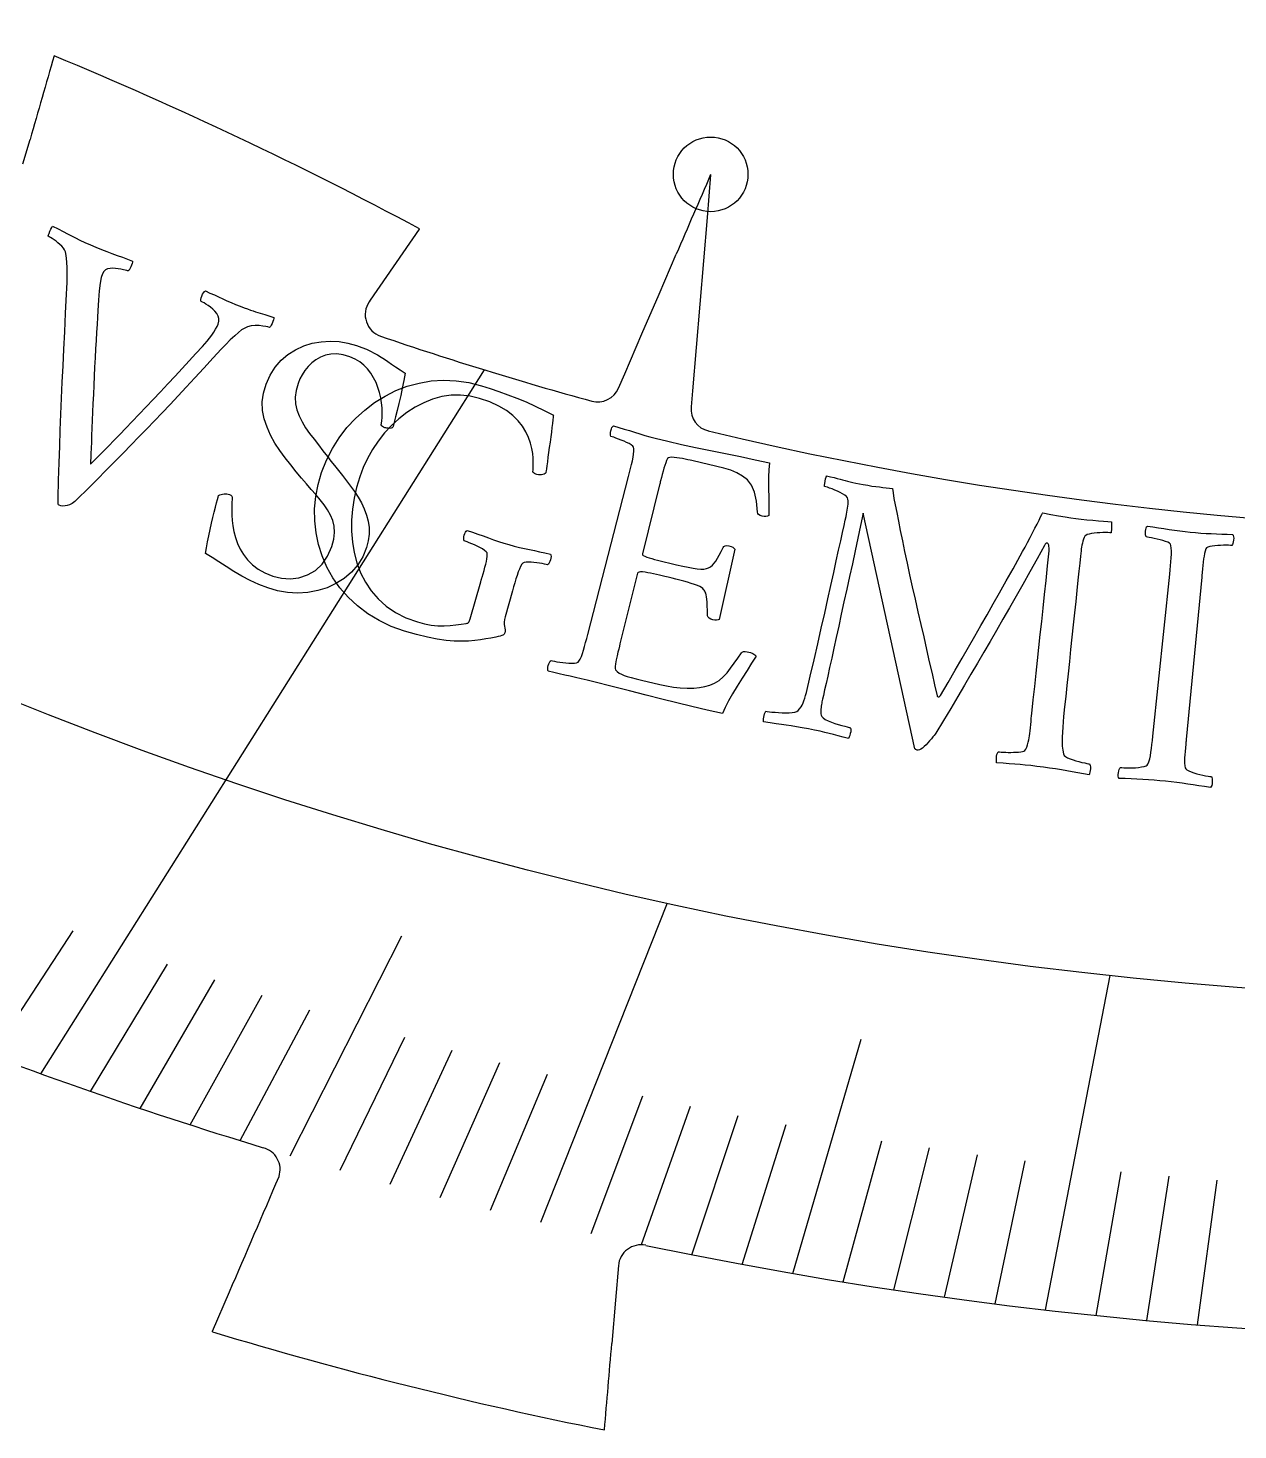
# Model space of a CAD drawing. Header units: millimetres. Extents: x -49 to 68, y -60 to 68.
# Drawn here: x -16.77 to -3.46, y -30.31 to -14.89 of the extents above; entities that cross this region are included whole.
import ezdxf

# ---------------------------------------------------------------- set-up
doc = ezdxf.new("R2010")
doc.units = ezdxf.units.MM
for name, color, linetype in [('CUT_INNER', 6, 'Continuous'), ('CUT_OUTER', 1, 'Continuous'), ('ENGRAVE', 7, 'Continuous'), ('ENGRAVE_FINE', 8, 'Continuous'), ('TEXT', 5, 'Continuous')]:
    doc.layers.add(name, color=color, linetype=linetype)

msp = doc.modelspace()

# ---------------------------------------------------------------- linework, layer by layer
at = {"layer": 'CUT_INNER'}
for points in [[(-16.8234, -16.3827), (-16.7461, -16.1148)], [(-9.2614, -16.5011), (-9.2616, -16.5058), (-9.3013, -16.976), (-9.3416, -17.4522), (-9.3818, -17.9284), (-9.4221, -18.4046), (-9.4623, -18.8808), (-9.4773, -19.0582)], [(-12.4626, -17.0974), (-12.4656, -17.1023), (-13.0042, -17.8847), (-13.016, -17.9018)], [(-10.2733, -18.8511), (-10.2059, -18.6946), (-10.0169, -18.2556), (-9.828, -17.8167), (-9.639, -17.3777)]]:
    msp.add_lwpolyline(points, dxfattribs=at)
for centre, radius, start, end in [((0.0003, 19.5449), 39.9614, 256.56159, 324.67547), ((783.2737, -246.5171), 832.5365, 163.868073, 163.9338314), ((-34.1852, -57.8273), 46.1605, 61.92758, 67.44742), ((908.3664, -412.3285), 999.3598, 156.6665942, 156.7213137), ((-12.81, -18.0435), 0.25, 145.45761, 251.19141), ((-0.1142, 19.1734), 39.5728, 251.16408, 254.68125), ((-10.503, -18.7523), 0.25, 254.70703, 336.70761), ((-9.2282, -19.0793), 0.25, 175.16739, 256.46484)]:
    msp.add_arc(centre, radius, start, end, dxfattribs=at)
at = {"layer": 'CUT_OUTER'}
for points in [[(-10.2758, -28.5026), (-10.3078, -28.8813), (-10.3481, -29.3575)], [(-14.741, -29.2295), (-14.739, -29.2241), (-14.5524, -28.7907)]]:
    msp.add_lwpolyline(points, dxfattribs=at)
for centre, radius, start, end in [((0.0004, 19.5452), 48.8536, 258.21708, 332.21374), ((-0.0266, 19.4645), 48.7688, 248.11153, 253.12805), ((-14.2461, -27.4466), 0.2502, 342.40503, 74.89029), ((-480.3202, 171.9874), 507.1996, 336.68062, 336.836566), ((-10.0267, -28.5237), 0.25, 78.22439, 175.16739), ((-1.3819, 14.9556), 46.1605, 253.17758, 258.69742), ((-839.945, 40.5414), 832.5365, 355.118073, 355.1838314)]:
    msp.add_arc(centre, radius, start, end, dxfattribs=at)
at = {"layer": 'ENGRAVE'}
for points in [[(-16.6263, -26.3923), (-11.7491, -18.6504)], [(-11.1294, -28.024), (-9.7344, -24.5113)], [(-5.5774, -28.9891), (-4.8696, -25.3103)]]:
    msp.add_lwpolyline(points, dxfattribs=at)
for centre, radius in [((0, 19.5457), 45.1196), ((-9.261, -16.4998), 0.4104)]:
    msp.add_circle(centre, radius, dxfattribs=at)
at = {"layer": 'ENGRAVE_FINE'}
for points in [[(-17.1715, -26.1913), (-16.2713, -24.8182)], [(-13.8869, -27.2933), (-12.6556, -24.8732)], [(-16.0801, -26.5864), (-15.2328, -25.1854)], [(-15.533, -26.7734), (-14.7125, -25.3592)], [(-14.9851, -26.9536), (-14.1917, -25.5265)], [(-14.4364, -27.1268), (-13.6703, -25.6874)], [(-13.3367, -27.4529), (-12.626, -25.9899)], [(-8.3583, -28.5882), (-7.6047, -26.0106)], [(-12.7858, -27.6057), (-12.1031, -26.1317)], [(-12.2343, -27.7518), (-11.5798, -26.2672)], [(-11.6821, -27.8912), (-11.056, -26.3964)], [(-10.5762, -28.15), (-10.0074, -26.6361)], [(-10.0224, -28.2694), (-9.4825, -26.7468)], [(-9.4681, -28.3823), (-8.9574, -26.8512)], [(-8.9134, -28.4885), (-8.4319, -26.9496)], [(-7.8028, -28.6814), (-7.3802, -27.1281)], [(-7.2469, -28.768), (-6.854, -27.2083)], [(-6.6907, -28.8482), (-6.3275, -27.2824)], [(-6.1342, -28.9219), (-5.8009, -27.3506)], [(-5.0204, -29.0499), (-4.7471, -27.4689)], [(-4.4631, -29.1042), (-4.22, -27.5192)], [(-3.9056, -29.1522), (-3.6928, -27.5635)]]:
    msp.add_lwpolyline(points, dxfattribs=at)
at = {"layer": 'TEXT'}
for points in [[(-16.0808, -17.2747), (-16.021, -17.3004), (-15.9617, -17.3248), (-15.903, -17.3479), (-15.8449, -17.3698), (-15.7873, -17.3911), (-15.7304, -17.4124), (-15.6739, -17.4335), (-15.618, -17.4547), (-15.619, -17.4658), (-15.6227, -17.4802), (-15.6291, -17.4978), (-15.6383, -17.5185), (-15.6483, -17.5381), (-15.6574, -17.5519), (-15.6654, -17.5601), (-15.6725, -17.5625), (-15.6828, -17.5589), (-15.6986, -17.5544), (-15.7199, -17.549), (-15.7467, -17.5427), (-15.7763, -17.5372), (-15.8061, -17.5338), (-15.836, -17.5328), (-15.866, -17.534), (-15.8939, -17.5395), (-15.9171, -17.5513), (-15.9359, -17.5694), (-15.95, -17.5939), (-15.963, -17.6358), (-15.9745, -17.6981), (-15.9847, -17.781), (-15.9933, -17.8843), (-15.9968, -17.9385), (-16.0007, -18.001), (-16.005, -18.0719), (-16.0095, -18.151), (-16.0144, -18.2364), (-16.0195, -18.3261), (-16.0248, -18.4201), (-16.0303, -18.5183), (-16.0358, -18.6187), (-16.0408, -18.7192), (-16.0455, -18.8199), (-16.0497, -18.9207), (-16.0537, -19.0195), (-16.0576, -19.1143), (-16.0614, -19.205), (-16.0651, -19.2917), (-16.0685, -19.3725), (-16.0716, -19.4455), (-16.0743, -19.5108), (-16.0767, -19.5684), (-16.0786, -19.6161), (-16.0799, -19.6515), (-16.0805, -19.6746), (-16.0804, -19.6855), (-16.0686, -19.6745), (-16.0477, -19.6542), (-16.0177, -19.6245), (-15.9787, -19.5854), (-15.9324, -19.5385), (-15.8804, -19.4855), (-15.8229, -19.4263), (-15.7597, -19.3609), (-15.6922, -19.2906), (-15.6213, -19.2167), (-15.5472, -19.1391), (-15.4698, -19.0579), (-15.3906, -18.9745), (-15.311, -18.8903), (-15.2311, -18.8053), (-15.1509, -18.7195), (-15.0717, -18.6345), (-14.9952, -18.552), (-14.9212, -18.4718), (-14.8498, -18.3941), (-14.8232, -18.3647), (-14.7972, -18.3338), (-14.7718, -18.3016), (-14.747, -18.268), (-14.7243, -18.2347), (-14.7052, -18.2035), (-14.6897, -18.1743), (-14.6777, -18.1472), (-14.6693, -18.1159), (-14.6688, -18.086), (-14.6764, -18.0577), (-14.6921, -18.0308), (-14.7127, -18.0057), (-14.7352, -17.9827), (-14.7596, -17.9618), (-14.7859, -17.9431), (-14.8112, -17.927), (-14.8326, -17.9142), (-14.85, -17.9047), (-14.8634, -17.8985), (-14.8676, -17.8895), (-14.8679, -17.8765), (-14.8645, -17.8595), (-14.8572, -17.8385), (-14.8479, -17.8177), (-14.8381, -17.8015), (-14.828, -17.7898), (-14.8174, -17.7826), (-14.7675, -17.8048), (-14.719, -17.8266), (-14.6721, -17.8481), (-14.6267, -17.8692), (-14.5812, -17.89), (-14.5339, -17.9106), (-14.4848, -17.9309), (-14.434, -17.9509), (-14.3922, -17.9668), (-14.3548, -17.9807), (-14.3219, -17.9926), (-14.2934, -18.0024), (-14.2672, -18.0111), (-14.2412, -18.0194), (-14.2152, -18.0273), (-14.1895, -18.0349), (-14.1623, -18.0429), (-14.1323, -18.0519), (-14.0994, -18.0619), (-14.0636, -18.073), (-14.0643, -18.0843), (-14.0678, -18.099), (-14.0744, -18.1172), (-14.0839, -18.1389), (-14.0939, -18.1593), (-14.1022, -18.1734), (-14.1088, -18.1813), (-14.1135, -18.183), (-14.1293, -18.1785), (-14.1534, -18.1738), (-14.186, -18.1687), (-14.227, -18.1633), (-14.2711, -18.161), (-14.313, -18.1653), (-14.3528, -18.1761), (-14.3904, -18.1934), (-14.4187, -18.2115), (-14.4536, -18.2389), (-14.4951, -18.2755), (-14.5434, -18.3214), (-14.5939, -18.3716), (-14.6423, -18.4211), (-14.6886, -18.4699), (-14.7327, -18.5182), (-14.8352, -18.6298), (-14.9337, -18.7366), (-15.0281, -18.8386), (-15.1184, -18.9358), (-15.2062, -19.0296), (-15.2929, -19.1214), (-15.3785, -19.2113), (-15.463, -19.2992), (-15.5479, -19.387), (-15.6346, -19.4763), (-15.723, -19.5671), (-15.8132, -19.6595), (-15.9071, -19.755), (-16.0067, -19.855), (-16.1121, -19.9596), (-16.2233, -20.0687), (-16.2541, -20.0968), (-16.2833, -20.1185), (-16.3108, -20.134), (-16.3366, -20.1431), (-16.361, -20.1473), (-16.3842, -20.1479), (-16.4063, -20.1449), (-16.4271, -20.1383), (-16.4323, -20.1343), (-16.4356, -20.1273), (-16.4371, -20.1172), (-16.4367, -20.1041), (-16.4357, -20.0904), (-16.4355, -20.0784), (-16.436, -20.0681), (-16.4372, -20.0596), (-16.4319, -19.8625), (-16.4262, -19.6721), (-16.42, -19.4885), (-16.4135, -19.3116), (-16.4066, -19.1374), (-16.3992, -18.9619), (-16.3912, -18.785), (-16.3827, -18.6068), (-16.3739, -18.4233), (-16.3646, -18.2304), (-16.355, -18.0282), (-16.3448, -17.8167), (-16.3413, -17.7519), (-16.3387, -17.6902), (-16.3372, -17.6315), (-16.3367, -17.576), (-16.3376, -17.5227), (-16.3406, -17.4708), (-16.3455, -17.4204), (-16.3525, -17.3714), (-16.3571, -17.3514), (-16.3662, -17.3312), (-16.3797, -17.3108), (-16.3976, -17.2902), (-16.4178, -17.2703), (-16.4385, -17.2519), (-16.4596, -17.2352), (-16.4811, -17.2199), (-16.5015, -17.2067), (-16.5193, -17.1957), (-16.5344, -17.1871), (-16.547, -17.1809), (-16.5471, -17.1768), (-16.5438, -17.1664), (-16.5371, -17.1495), (-16.5269, -17.1262), (-16.5161, -17.1029), (-16.5076, -17.086), (-16.5014, -17.0753), (-16.4975, -17.071), (-16.4375, -17.1005), (-16.383, -17.1277), (-16.3339, -17.1527), (-16.2903, -17.1754), (-16.2466, -17.1979), (-16.1971, -17.2219), (-16.1418, -17.2476), (-16.0808, -17.2747)], [(-13.1553, -18.382), (-13.0981, -18.4028), (-13.0466, -18.4235), (-13.0007, -18.4442), (-12.9605, -18.4649), (-12.9231, -18.4863), (-12.8857, -18.5091), (-12.8481, -18.5333), (-12.8104, -18.5589), (-12.7703, -18.5865), (-12.7254, -18.6168), (-12.6756, -18.6498), (-12.621, -18.6855), (-12.6357, -18.7674), (-12.652, -18.8502), (-12.6699, -18.9339), (-12.6895, -19.0185), (-12.7087, -19.0981), (-12.7257, -19.1668), (-12.7404, -19.2247), (-12.753, -19.2717), (-12.7564, -19.2811), (-12.7638, -19.2879), (-12.7753, -19.2919), (-12.7908, -19.2932), (-12.8074, -19.2927), (-12.8221, -19.2914), (-12.8349, -19.2893), (-12.8457, -19.2864), (-12.8585, -19.281), (-12.8692, -19.2741), (-12.8776, -19.2656), (-12.8839, -19.2556), (-12.8771, -19.2153), (-12.8733, -19.1707), (-12.8724, -19.1217), (-12.8743, -19.0683), (-12.8797, -19.0127), (-12.889, -18.9568), (-12.9023, -18.9008), (-12.9195, -18.8445), (-12.9411, -18.7894), (-12.9672, -18.737), (-12.9979, -18.6872), (-13.0333, -18.6401), (-13.0738, -18.5974), (-13.1199, -18.5609), (-13.1716, -18.5307), (-13.229, -18.5067), (-13.3041, -18.4854), (-13.3739, -18.4754), (-13.4385, -18.4769), (-13.498, -18.4897), (-13.5524, -18.5115), (-13.6021, -18.5394), (-13.647, -18.5737), (-13.687, -18.6141), (-13.7222, -18.6584), (-13.7523, -18.7039), (-13.7774, -18.7506), (-13.7974, -18.7985), (-13.8196, -18.876), (-13.8293, -18.9505), (-13.8265, -19.0221), (-13.8112, -19.0907), (-13.7863, -19.1572), (-13.7547, -19.2227), (-13.7165, -19.287), (-13.6715, -19.3502), (-13.6231, -19.413), (-13.5745, -19.4764), (-13.5256, -19.5403), (-13.4765, -19.6048), (-13.438, -19.653), (-13.3974, -19.7035), (-13.3547, -19.7564), (-13.3099, -19.8116), (-13.2648, -19.8689), (-13.2213, -19.9277), (-13.1793, -19.9883), (-13.1389, -20.0504), (-13.1022, -20.1143), (-13.0716, -20.1797), (-13.0469, -20.2468), (-13.0284, -20.3156), (-13.0177, -20.3857), (-13.0169, -20.4568), (-13.026, -20.5289), (-13.0449, -20.6021), (-13.0867, -20.7049), (-13.1416, -20.7963), (-13.2098, -20.8763), (-13.2912, -20.9448), (-13.3824, -21.0015), (-13.4795, -21.0458), (-13.5826, -21.0778), (-13.6916, -21.0974), (-13.8031, -21.1044), (-13.9136, -21.0986), (-14.0231, -21.0802), (-14.1314, -21.049), (-14.2311, -21.0111), (-14.3268, -20.968), (-14.4186, -20.9197), (-14.5065, -20.8663), (-14.5902, -20.8121), (-14.6695, -20.7616), (-14.7446, -20.7147), (-14.8155, -20.6715), (-14.8054, -20.6075), (-14.7939, -20.5419), (-14.7807, -20.4745), (-14.7661, -20.4054), (-14.7509, -20.3376), (-14.7361, -20.2742), (-14.7218, -20.2153), (-14.708, -20.1608), (-14.6955, -20.1135), (-14.6853, -20.0763), (-14.6774, -20.0491), (-14.6717, -20.032), (-14.6576, -20.0261), (-14.6431, -20.0214), (-14.6281, -20.0176), (-14.6126, -20.0149), (-14.597, -20.0136), (-14.5819, -20.0141), (-14.5672, -20.0166), (-14.5528, -20.0208), (-14.5373, -20.0291), (-14.5269, -20.0407), (-14.5217, -20.0555), (-14.5217, -20.0735), (-14.5253, -20.1073), (-14.5276, -20.1475), (-14.5285, -20.1943), (-14.5279, -20.2476), (-14.5245, -20.3054), (-14.5168, -20.3656), (-14.5046, -20.4282), (-14.4881, -20.4933), (-14.4656, -20.5584), (-14.4359, -20.6213), (-14.3989, -20.6819), (-14.3545, -20.7401), (-14.3011, -20.7941), (-14.2369, -20.8417), (-14.1621, -20.883), (-14.0765, -20.9178), (-13.9797, -20.9424), (-13.8836, -20.9486), (-13.7883, -20.9364), (-13.6938, -20.9059), (-13.6067, -20.8565), (-13.5335, -20.7879), (-13.4741, -20.7002), (-13.4283, -20.5935), (-13.4066, -20.5128), (-13.3974, -20.4382), (-13.4006, -20.3696), (-13.4163, -20.307), (-13.4414, -20.2481), (-13.473, -20.1902), (-13.5111, -20.1335), (-13.5557, -20.078), (-13.6044, -20.022), (-13.6549, -19.9642), (-13.7072, -19.9046), (-13.7612, -19.843), (-13.8201, -19.771), (-13.8793, -19.6961), (-13.9386, -19.6184), (-13.9981, -19.5379), (-14.0536, -19.4547), (-14.1008, -19.3688), (-14.1399, -19.2804), (-14.1708, -19.1894), (-14.1896, -19.0963), (-14.1925, -19.0016), (-14.1795, -18.9051), (-14.1509, -18.8071), (-14.1067, -18.708), (-14.0517, -18.6207), (-13.9859, -18.545), (-13.9094, -18.481), (-13.8253, -18.4285), (-13.7365, -18.3876), (-13.6432, -18.3583), (-13.5452, -18.3404), (-13.4457, -18.334), (-13.3475, -18.3387), (-13.2508, -18.3547), (-13.1553, -18.382)], [(-11.7885, -20.9798), (-11.7867, -20.9736), (-11.7849, -20.9674), (-11.7831, -20.9612), (-11.7813, -20.955), (-11.7795, -20.9489), (-11.7777, -20.9427), (-11.7759, -20.9365), (-11.7741, -20.9303), (-11.7631, -20.8919), (-11.7528, -20.8552), (-11.7434, -20.8203), (-11.7347, -20.7871), (-11.7275, -20.756), (-11.7223, -20.7274), (-11.7193, -20.7013), (-11.7184, -20.6776), (-11.7205, -20.6642), (-11.7299, -20.6502), (-11.7466, -20.6353), (-11.7706, -20.6198), (-11.7986, -20.6043), (-11.8274, -20.5896), (-11.857, -20.5758), (-11.8874, -20.5629), (-11.9159, -20.5515), (-11.9398, -20.5423), (-11.959, -20.5353), (-11.9736, -20.5305), (-11.9762, -20.5191), (-11.9765, -20.505), (-11.9747, -20.4881), (-11.9706, -20.4685), (-11.9648, -20.4495), (-11.9576, -20.4343), (-11.949, -20.4228), (-11.9391, -20.4151), (-11.8791, -20.4355), (-11.8202, -20.456), (-11.7625, -20.4767), (-11.7059, -20.4975), (-11.6497, -20.5178), (-11.5931, -20.537), (-11.5363, -20.5551), (-11.4791, -20.572), (-11.4204, -20.5882), (-11.3633, -20.6028), (-11.3076, -20.6157), (-11.2534, -20.627), (-11.1988, -20.6381), (-11.1421, -20.6502), (-11.0832, -20.6634), (-11.0221, -20.6777), (-11.0178, -20.6895), (-11.0166, -20.7037), (-11.0185, -20.7205), (-11.0237, -20.7397), (-11.0306, -20.7585), (-11.0379, -20.7737), (-11.0457, -20.7855), (-11.054, -20.7939), (-11.0688, -20.7902), (-11.0884, -20.7861), (-11.1128, -20.7815), (-11.1422, -20.7763), (-11.1735, -20.7715), (-11.2041, -20.7681), (-11.234, -20.7659), (-11.2632, -20.765), (-11.2893, -20.7662), (-11.3102, -20.7703), (-11.3257, -20.7772), (-11.336, -20.7871), (-11.3508, -20.8117), (-11.3649, -20.8404), (-11.3781, -20.8732), (-11.3906, -20.9102), (-11.4028, -20.9501), (-11.4152, -20.9916), (-11.4278, -21.0347), (-11.4405, -21.0794), (-11.521, -21.3652), (-11.5284, -21.3966), (-11.5321, -21.4247), (-11.532, -21.4493), (-11.528, -21.4705), (-11.5235, -21.4896), (-11.5216, -21.508), (-11.5224, -21.5257), (-11.5257, -21.5427), (-11.5287, -21.5505), (-11.5332, -21.5573), (-11.5391, -21.5632), (-11.5464, -21.5681), (-11.5574, -21.5729), (-11.5742, -21.5782), (-11.5968, -21.5841), (-11.6253, -21.5906), (-11.6776, -21.6007), (-11.7335, -21.6102), (-11.7931, -21.6192), (-11.8562, -21.6276), (-11.9246, -21.6337), (-11.9997, -21.6353), (-12.0817, -21.6327), (-12.1704, -21.6256), (-12.268, -21.6123), (-12.3768, -21.591), (-12.4966, -21.5615), (-12.6275, -21.5237), (-12.7731, -21.4715), (-12.9082, -21.4076), (-13.0326, -21.3322), (-13.1461, -21.2454), (-13.2482, -21.1493), (-13.338, -21.0461), (-13.4156, -20.9358), (-13.481, -20.8185), (-13.5339, -20.6962), (-13.5738, -20.5706), (-13.6008, -20.4419), (-13.615, -20.3101), (-13.616, -20.1768), (-13.6037, -20.0439), (-13.5779, -19.9113), (-13.539, -19.7789), (-13.4853, -19.6429), (-13.4209, -19.5153), (-13.3459, -19.3962), (-13.2605, -19.2854), (-13.1664, -19.1838), (-13.0653, -19.0922), (-12.9572, -19.0104), (-12.8422, -18.9384), (-12.7216, -18.8778), (-12.5968, -18.8299), (-12.4676, -18.7947), (-12.334, -18.7722), (-12.1976, -18.7635), (-12.0601, -18.7697), (-11.9213, -18.7907), (-11.781, -18.8266), (-11.6862, -18.8567), (-11.5897, -18.8893), (-11.4915, -18.9244), (-11.3915, -18.962), (-11.291, -19.0028), (-11.1907, -19.0477), (-11.0907, -19.0967), (-10.991, -19.1498), (-10.9916, -19.1553), (-10.9935, -19.172), (-10.9967, -19.1997), (-11.0012, -19.2386), (-11.0067, -19.2848), (-11.0129, -19.3347), (-11.02, -19.3884), (-11.0277, -19.4457), (-11.0356, -19.5035), (-11.043, -19.5587), (-11.0499, -19.6113), (-11.0562, -19.6612), (-11.0619, -19.7047), (-11.0666, -19.7382), (-11.0703, -19.7616), (-11.0731, -19.7749), (-11.0755, -19.7832), (-11.0818, -19.7903), (-11.0922, -19.7963), (-11.1066, -19.8012), (-11.1229, -19.8044), (-11.1392, -19.8054), (-11.1554, -19.8042), (-11.1715, -19.8007), (-11.1849, -19.7961), (-11.1967, -19.7902), (-11.2072, -19.783), (-11.2162, -19.7746), (-11.2142, -19.7472), (-11.2132, -19.7128), (-11.2131, -19.6714), (-11.2141, -19.623), (-11.2183, -19.5698), (-11.2281, -19.5138), (-11.2436, -19.4551), (-11.2646, -19.3936), (-11.2933, -19.3314), (-11.3316, -19.2705), (-11.3796, -19.2109), (-11.4372, -19.1526), (-11.5068, -19.0976), (-11.5907, -19.0479), (-11.6891, -19.0035), (-11.8018, -18.9642), (-11.9074, -18.9386), (-12.012, -18.9268), (-12.1156, -18.9288), (-12.2184, -18.9447), (-12.3192, -18.9727), (-12.4168, -19.0111), (-12.5113, -19.06), (-12.6027, -19.1194), (-12.6897, -19.1874), (-12.7711, -19.2623), (-12.8467, -19.3441), (-12.9166, -19.4329), (-12.9796, -19.5266), (-13.0346, -19.6232), (-13.0815, -19.7228), (-13.1203, -19.8254), (-13.155, -19.9425), (-13.1815, -20.0612), (-13.1997, -20.1816), (-13.2096, -20.3035), (-13.2102, -20.425), (-13.2007, -20.5438), (-13.181, -20.6599), (-13.151, -20.7734), (-13.11, -20.8823), (-13.0575, -20.9847), (-12.9934, -21.0804), (-12.9177, -21.1694), (-12.8296, -21.2495), (-12.7284, -21.3185), (-12.614, -21.3764), (-12.4866, -21.4229), (-12.4085, -21.4436), (-12.3332, -21.4575), (-12.2608, -21.4645), (-12.1911, -21.4646), (-12.1249, -21.4606), (-12.0625, -21.455), (-12.004, -21.4479), (-11.9494, -21.4394), (-11.9388, -21.4376), (-11.9304, -21.4343), (-11.924, -21.4295), (-11.9198, -21.4233), (-11.9167, -21.416), (-11.9136, -21.4078), (-11.9105, -21.3987), (-11.9075, -21.3888)], [(-9.8728, -19.4012), (-9.7318, -19.4359), (-9.5834, -19.4701), (-9.4275, -19.5039), (-9.2642, -19.5372), (-9.0982, -19.5704), (-8.9345, -19.604), (-8.773, -19.638), (-8.6137, -19.6725), (-8.6197, -19.751), (-8.6234, -19.8267), (-8.6249, -19.8996), (-8.6241, -19.9697), (-8.6225, -20.0389), (-8.6216, -20.109), (-8.6214, -20.18), (-8.6218, -20.252), (-8.6358, -20.2586), (-8.6527, -20.2618), (-8.6726, -20.2616), (-8.6955, -20.258), (-8.7185, -20.251), (-8.7345, -20.2417), (-8.7437, -20.2301), (-8.7459, -20.2161), (-8.7568, -20.0956), (-8.779, -19.9962), (-8.8127, -19.9179), (-8.8577, -19.8607), (-8.9119, -19.8176), (-8.9729, -19.7816), (-9.0408, -19.7529), (-9.1155, -19.7312), (-9.4521, -19.6515), (-9.4666, -19.6482), (-9.4862, -19.6438), (-9.5109, -19.6386), (-9.5406, -19.6323), (-9.5724, -19.6261), (-9.6035, -19.6208), (-9.6337, -19.6166), (-9.6631, -19.6133), (-9.6893, -19.6121), (-9.7099, -19.6139), (-9.7249, -19.6188), (-9.7343, -19.6267), (-9.7453, -19.6478), (-9.7558, -19.6724), (-9.7658, -19.7004), (-9.7754, -19.7318), (-9.7846, -19.7652), (-9.7938, -19.7993), (-9.8028, -19.8339), (-9.8117, -19.8691), (-9.8151, -19.8829), (-9.8182, -19.8952), (-9.8208, -19.9059), (-9.8231, -19.915), (-10.0123, -20.6749), (-10.0108, -20.6833), (-10.0023, -20.6918), (-9.9867, -20.7004), (-9.964, -20.709), (-9.937, -20.7177), (-9.9083, -20.7261), (-9.8779, -20.7344), (-9.8458, -20.7425), (-9.6359, -20.7933), (-9.5677, -20.8089), (-9.5072, -20.8216), (-9.4544, -20.8312), (-9.4093, -20.8379), (-9.3706, -20.8411), (-9.3366, -20.8404), (-9.3074, -20.8358), (-9.2831, -20.8273), (-9.2618, -20.8149), (-9.2417, -20.7982), (-9.2229, -20.7774), (-9.2053, -20.7525), (-9.1874, -20.7229), (-9.1679, -20.6882), (-9.1467, -20.6483), (-9.1238, -20.6034), (-9.1157, -20.5917), (-9.1024, -20.5851), (-9.0837, -20.5835), (-9.0597, -20.587), (-9.0372, -20.5934), (-9.0189, -20.6017), (-9.0048, -20.6118), (-8.9948, -20.6236), (-9.1678, -21.3962), (-9.1799, -21.4012), (-9.1957, -21.4032), (-9.2152, -21.4021), (-9.2384, -21.3979), (-9.2607, -21.391), (-9.2775, -21.3814), (-9.2887, -21.3692), (-9.2944, -21.3544), (-9.296, -21.2965), (-9.298, -21.2471), (-9.3005, -21.2061), (-9.3036, -21.1736), (-9.3072, -21.1474), (-9.3112, -21.1255), (-9.3157, -21.1079), (-9.3205, -21.0947), (-9.3261, -21.0839), (-9.3327, -21.0737), (-9.3401, -21.0641), (-9.3486, -21.0551), (-9.3605, -21.0442), (-9.3795, -21.0331), (-9.4055, -21.0217), (-9.4385, -21.01), (-9.476, -20.9982), (-9.5154, -20.9865), (-9.5568, -20.9748), (-9.6, -20.9632), (-9.6436, -20.9519), (-9.686, -20.9411), (-9.7271, -20.9308), (-9.7669, -20.9211), (-9.7947, -20.9145), (-9.8244, -20.9077), (-9.8559, -20.9008), (-9.8893, -20.8936), (-9.9225, -20.8868), (-9.9535, -20.8811), (-9.9824, -20.8765), (-10.009, -20.873), (-10.0317, -20.8717), (-10.0486, -20.8737), (-10.0598, -20.8791), (-10.0653, -20.8878), (-10.2586, -21.6644), (-10.2597, -21.6691), (-10.2612, -21.6748), (-10.2629, -21.6816), (-10.2648, -21.6895), (-10.2725, -21.7208), (-10.2809, -21.7564), (-10.2901, -21.7962), (-10.3001, -21.8403), (-10.3083, -21.8818), (-10.3122, -21.9138), (-10.3118, -21.9363), (-10.307, -21.9494), (-10.2879, -21.9681), (-10.2657, -21.9846), (-10.2404, -21.9987), (-10.2119, -22.0106), (-10.1775, -22.0219), (-10.134, -22.0346), (-10.0816, -22.0486), (-10.0203, -22.0638), (-9.8205, -22.1114), (-9.7459, -22.127), (-9.6709, -22.1387), (-9.5957, -22.1464), (-9.5201, -22.1502), (-9.4477, -22.1496), (-9.3822, -22.144), (-9.3234, -22.1335), (-9.2714, -22.1181), (-9.2179, -22.0957), (-9.1683, -22.0655), (-9.1226, -22.0274), (-9.0809, -21.9817), (-9.0412, -21.9307), (-9.0016, -21.8773), (-8.9621, -21.8213), (-8.9227, -21.7629), (-8.9134, -21.7533), (-8.8996, -21.748), (-8.8812, -21.7471), (-8.8582, -21.7504), (-8.8237, -21.7594), (-8.7963, -21.7702), (-8.7758, -21.7828), (-8.7623, -21.7972), (-8.8107, -21.8763), (-8.8611, -21.9576), (-8.9135, -22.0413), (-8.968, -22.1272), (-9.0197, -22.2115), (-9.064, -22.2903), (-9.1007, -22.3635), (-9.1298, -22.4312), (-9.2987, -22.3936), (-9.4666, -22.3543), (-9.6335, -22.3135), (-9.7996, -22.2711), (-9.9704, -22.2268), (-10.152, -22.1802), (-10.3443, -22.1313), (-10.5472, -22.0799), (-10.6177, -22.0624), (-10.6847, -22.0465), (-10.748, -22.0322), (-10.8079, -22.0196), (-10.8664, -22.0073), (-10.9258, -21.9938), (-10.986, -21.9792), (-11.0471, -21.9634), (-11.0517, -21.9516), (-11.0531, -21.9373), (-11.0514, -21.9205), (-11.0464, -21.9012), (-11.0395, -21.8825), (-11.0322, -21.8672), (-11.0244, -21.8553), (-11.0161, -21.847), (-11.0006, -21.8507), (-10.9797, -21.855), (-10.9533, -21.8599), (-10.9214, -21.8654), (-10.887, -21.8704), (-10.853, -21.8739), (-10.8195, -21.8759), (-10.7864, -21.8763), (-10.7571, -21.8747), (-10.7348, -21.8708), (-10.7195, -21.8645), (-10.7112, -21.8558), (-10.6967, -21.8309), (-10.6832, -21.802), (-10.6705, -21.7688), (-10.6588, -21.7316), (-10.6475, -21.6915), (-10.636, -21.6497), (-10.6244, -21.6063), (-10.6126, -21.5613), (-10.1641, -19.8241), (-10.1526, -19.7789), (-10.1416, -19.7349), (-10.1313, -19.6922), (-10.1215, -19.6507), (-10.1134, -19.6116), (-10.108, -19.5759), (-10.1054, -19.5436), (-10.1055, -19.5148), (-10.1079, -19.5017), (-10.1173, -19.4885), (-10.1339, -19.475), (-10.1576, -19.4613), (-10.1853, -19.4478), (-10.2139, -19.4349), (-10.2435, -19.4226), (-10.2741, -19.4108), (-10.3027, -19.4003), (-10.3265, -19.3919), (-10.3456, -19.3856), (-10.3599, -19.3814), (-10.3626, -19.3701), (-10.3632, -19.356), (-10.3618, -19.3391), (-10.3583, -19.3195), (-10.353, -19.3003), (-10.3464, -19.2848), (-10.3383, -19.273), (-10.3289, -19.265), (-10.2703, -19.2829), (-10.2122, -19.3008), (-10.1546, -19.3188), (-10.0976, -19.3369), (-10.041, -19.3545), (-9.9846, -19.371), (-9.9286, -19.3866), (-9.8728, -19.4012)], [(-7.5827, -19.9111), (-7.5337, -19.9201), (-7.4877, -19.9276), (-7.4445, -19.9337), (-7.4041, -19.9384), (-7.366, -19.9424), (-7.3295, -19.9463), (-7.2945, -19.9502), (-7.2611, -19.954), (-7.2547, -20.0025), (-7.245, -20.0631), (-7.232, -20.1357), (-7.2156, -20.2204), (-7.1966, -20.3153), (-7.1757, -20.4183), (-7.1529, -20.5296), (-7.1282, -20.6492), (-7.1018, -20.7747), (-7.0739, -20.9039), (-7.0444, -21.0369), (-7.0134, -21.1737), (-6.9817, -21.3122), (-6.9501, -21.4502), (-6.9187, -21.588), (-6.8874, -21.7253), (-6.8566, -21.86), (-6.8269, -21.9899), (-6.7984, -22.1149), (-6.7709, -22.235), (-6.7688, -22.2391), (-6.7655, -22.2424), (-6.761, -22.2448), (-6.7552, -22.2463), (-6.7492, -22.2461), (-6.7438, -22.2437), (-6.7393, -22.239), (-6.7354, -22.232), (-6.6506, -22.0883), (-6.5707, -21.9517), (-6.4955, -21.8221), (-6.4251, -21.6996), (-6.357, -21.5807), (-6.2889, -21.4617), (-6.2208, -21.3426), (-6.1528, -21.2234), (-6.0833, -21.101), (-6.0107, -20.9722), (-5.9352, -20.837), (-5.8568, -20.6953), (-5.8308, -20.648), (-5.8041, -20.5986), (-5.7765, -20.5472), (-5.7482, -20.4936), (-5.7206, -20.4408), (-5.695, -20.3915), (-5.6716, -20.3457), (-5.6503, -20.3033), (-5.6326, -20.2678), (-5.6199, -20.2425), (-5.6123, -20.2272), (-5.6098, -20.2222), (-5.5195, -20.2405), (-5.4375, -20.2559), (-5.3639, -20.2683), (-5.2987, -20.2778), (-5.2441, -20.2848), (-5.1862, -20.2916), (-5.1249, -20.2981), (-5.0602, -20.3045), (-4.9975, -20.3102), (-4.9422, -20.315), (-4.8942, -20.3187), (-4.8536, -20.3215), (-4.8525, -20.329), (-4.852, -20.3423), (-4.8523, -20.3615), (-4.8533, -20.3866), (-4.8544, -20.4111), (-4.8553, -20.4286), (-4.8558, -20.4391), (-4.8559, -20.4426), (-4.8724, -20.4411), (-4.8934, -20.4402), (-4.9189, -20.4398), (-4.9488, -20.4399), (-4.9807, -20.4408), (-5.0119, -20.4429), (-5.0425, -20.4461), (-5.0725, -20.4504), (-5.0994, -20.4559), (-5.1207, -20.4627), (-5.1366, -20.4707), (-5.1468, -20.4799), (-5.1545, -20.4952), (-5.1615, -20.5128), (-5.1676, -20.5326), (-5.1731, -20.5546), (-5.1778, -20.5774), (-5.182, -20.5991), (-5.1854, -20.6198), (-5.1882, -20.6395), (-5.1939, -20.7), (-5.2014, -20.7744), (-5.2107, -20.8627), (-5.2218, -20.9648), (-5.2341, -21.0773), (-5.2469, -21.1964), (-5.2603, -21.3222), (-5.2743, -21.4548), (-5.2886, -21.5903), (-5.3027, -21.725), (-5.3166, -21.8589), (-5.3305, -21.992), (-5.3439, -22.1209), (-5.3567, -22.2424), (-5.3687, -22.3563), (-5.38, -22.4628), (-5.3851, -22.522), (-5.3895, -22.5798), (-5.3932, -22.636), (-5.396, -22.6906), (-5.3969, -22.7426), (-5.3945, -22.7906), (-5.3889, -22.8347), (-5.38, -22.8748), (-5.372, -22.8901), (-5.3573, -22.9043), (-5.3358, -22.9174), (-5.3076, -22.9295), (-5.2758, -22.9405), (-5.2436, -22.9504), (-5.211, -22.9593), (-5.1779, -22.9672), (-5.1477, -22.9737), (-5.1237, -22.9786), (-5.1058, -22.982), (-5.094, -22.9838), (-5.0884, -23.0003), (-5.0854, -23.0179), (-5.085, -23.0365), (-5.0872, -23.0561), (-5.0907, -23.0743), (-5.0939, -23.0884), (-5.0968, -23.0984), (-5.0996, -23.1045), (-5.1619, -23.0928), (-5.2233, -23.0814), (-5.2839, -23.0702), (-5.3437, -23.0594), (-5.4044, -23.0489), (-5.4676, -23.0388), (-5.5333, -23.0291), (-5.6016, -23.0197), (-5.6731, -23.0107), (-5.7398, -23.003), (-5.8017, -22.9966), (-5.8588, -22.9916), (-5.916, -22.9871), (-5.9781, -22.9821), (-6.0451, -22.9765), (-6.1171, -22.9705), (-6.1183, -22.9638), (-6.119, -22.9528), (-6.119, -22.9376), (-6.1184, -22.9181), (-6.1166, -22.8977), (-6.1129, -22.8798), (-6.1073, -22.8643), (-6.0999, -22.8512), (-6.085, -22.853), (-6.0661, -22.8544), (-6.0434, -22.8556), (-6.0167, -22.8566), (-5.9881, -22.8571), (-5.9594, -22.8571), (-5.9306, -22.8565), (-5.9018, -22.8554), (-5.8748, -22.8535), (-5.8515, -22.8509), (-5.832, -22.8475), (-5.8163, -22.8433), (-5.805, -22.8353), (-5.7946, -22.8213), (-5.7849, -22.8012), (-5.7761, -22.775), (-5.7684, -22.7467), (-5.7621, -22.7204), (-5.7571, -22.6961), (-5.7535, -22.6738), (-5.7504, -22.6486), (-5.7473, -22.6199), (-5.7442, -22.5876), (-5.7413, -22.5517), (-5.7383, -22.5159), (-5.7353, -22.4836), (-5.7322, -22.4549), (-5.729, -22.4297), (-5.7128, -22.2792), (-5.697, -22.1317), (-5.6815, -21.9871), (-5.6665, -21.8454), (-5.6515, -21.7044), (-5.6362, -21.5619), (-5.6207, -21.4177), (-5.6049, -21.2719), (-5.5889, -21.1225), (-5.5726, -20.9675), (-5.556, -20.8068), (-5.5391, -20.6404), (-5.5386, -20.6326), (-5.5387, -20.622), (-5.5394, -20.6086), (-5.5409, -20.5924), (-5.5437, -20.5768), (-5.5486, -20.5652), (-5.5556, -20.5577), (-5.5648, -20.5543), (-5.5694, -20.5556), (-5.5751, -20.5605), (-5.5817, -20.569), (-5.5894, -20.5813), (-5.6718, -20.7297), (-5.7515, -20.8724), (-5.8284, -21.0094), (-5.9026, -21.1408), (-5.9749, -21.2682), (-6.0465, -21.3932), (-6.1172, -21.5158), (-6.1871, -21.6359), (-6.2569, -21.7554), (-6.3275, -21.8758), (-6.3988, -21.9971), (-6.4708, -22.1192), (-6.5447, -22.2442), (-6.6216, -22.3738), (-6.7016, -22.508), (-6.7846, -22.6468), (-6.7919, -22.6565), (-6.8027, -22.6701), (-6.8168, -22.6874), (-6.8343, -22.7085), (-6.8536, -22.7311), (-6.8731, -22.7529), (-6.8927, -22.7738), (-6.9125, -22.7939), (-6.9315, -22.8111), (-6.9489, -22.8234), (-6.9647, -22.8307), (-6.9789, -22.8332), (-6.9842, -22.8336), (-6.991, -22.8323), (-6.999, -22.829), (-7.0085, -22.8239), (-7.0103, -22.8217), (-7.0123, -22.82), (-7.0143, -22.8189), (-7.0164, -22.8182), (-7.5843, -20.2262), (-7.6126, -20.3621), (-7.6418, -20.4999), (-7.6719, -20.6398), (-7.703, -20.7817), (-7.7343, -20.9236), (-7.7649, -21.0634), (-7.7949, -21.2011), (-7.8242, -21.3368), (-7.8526, -21.4681), (-7.8797, -21.5928), (-7.9056, -21.7109), (-7.9303, -21.8225), (-7.9532, -21.9254), (-7.9738, -22.0178), (-7.9921, -22.0997), (-8.0082, -22.1711), (-8.0214, -22.2298), (-8.0311, -22.2735), (-8.0375, -22.3023), (-8.0404, -22.3161), (-8.0431, -22.3313), (-8.0453, -22.3475), (-8.0472, -22.3645), (-8.0487, -22.3824), (-8.0496, -22.4002), (-8.0497, -22.4167), (-8.0491, -22.432), (-8.0476, -22.4461), (-8.04, -22.4621), (-8.0243, -22.478), (-8.0004, -22.4938), (-7.9685, -22.5094), (-7.9323, -22.5243), (-7.8955, -22.5379), (-7.8582, -22.5503), (-7.8204, -22.5613), (-7.7859, -22.5705), (-7.7589, -22.5776), (-7.7392, -22.5824), (-7.7269, -22.5851), (-7.7215, -22.5967), (-7.7195, -22.6116), (-7.7209, -22.6296), (-7.7256, -22.6509), (-7.7316, -22.6714), (-7.7367, -22.6872), (-7.741, -22.6981), (-7.7443, -22.7044), (-7.804, -22.6892), (-7.8593, -22.6749), (-7.9104, -22.6617), (-7.9571, -22.6495), (-8.0048, -22.6376), (-8.0585, -22.6253), (-8.1183, -22.6126), (-8.1841, -22.5995), (-8.2544, -22.5862), (-8.3189, -22.5747), (-8.3776, -22.5651), (-8.4305, -22.5575), (-8.4836, -22.5502), (-8.5426, -22.542), (-8.6075, -22.5327), (-8.6784, -22.5224), (-8.6793, -22.5157), (-8.6793, -22.5047), (-8.6784, -22.4895), (-8.6766, -22.4701), (-8.6735, -22.4499), (-8.6688, -22.4322), (-8.6623, -22.417), (-8.6541, -22.4044), (-8.6381, -22.4072), (-8.6157, -22.4102), (-8.5869, -22.4133), (-8.5517, -22.4167), (-8.5134, -22.4195), (-8.4751, -22.4212), (-8.4369, -22.4218), (-8.3988, -22.4212), (-8.364, -22.4188), (-8.3361, -22.414), (-8.3149, -22.4067), (-8.3004, -22.3969), (-8.2825, -22.3781), (-8.2672, -22.358), (-8.2543, -22.3365), (-8.244, -22.3138), (-8.235, -22.2891), (-8.226, -22.2619), (-8.2172, -22.2323), (-8.2084, -22.2002), (-8.166, -22.0175), (-8.1246, -21.8384), (-8.0843, -21.663), (-8.045, -21.4912), (-8.0074, -21.3256), (-7.972, -21.1685), (-7.9389, -21.02), (-7.9081, -20.8801), (-7.8797, -20.7509), (-7.8541, -20.6342), (-7.8313, -20.5302), (-7.8111, -20.4388), (-7.7944, -20.3624), (-7.7816, -20.3037), (-7.7728, -20.2625), (-7.7679, -20.239), (-7.7635, -20.216), (-7.7595, -20.1935), (-7.7559, -20.1714), (-7.7526, -20.1499), (-7.7502, -20.129), (-7.7493, -20.1089), (-7.7499, -20.0896), (-7.7519, -20.0711), (-7.7567, -20.0574), (-7.768, -20.0433), (-7.7857, -20.0287), (-7.8099, -20.0137), (-7.8377, -19.9989), (-7.8661, -19.985), (-7.8953, -19.972), (-7.9251, -19.96), (-7.953, -19.9496), (-7.9764, -19.9415), (-7.9953, -19.9356), (-8.0097, -19.932), (-8.0107, -19.9281), (-8.0098, -19.9172), (-8.0069, -19.8992), (-8.0021, -19.8743), (-7.9968, -19.8491), (-7.9923, -19.8307), (-7.9886, -19.819), (-7.9857, -19.8139), (-7.9422, -19.8249), (-7.9032, -19.835), (-7.8686, -19.8441), (-7.8386, -19.8523), (-7.8109, -19.8598), (-7.7831, -19.8671), (-7.7552, -19.8741), (-7.7272, -19.8808), (-7.6972, -19.8877), (-7.6631, -19.895), (-7.6249, -19.9028), (-7.5827, -19.9111)], [(-3.9872, -20.4348), (-3.9284, -20.4402), (-3.8702, -20.4446), (-3.8127, -20.4481), (-3.7559, -20.4507), (-3.6989, -20.4529), (-3.6405, -20.4554), (-3.5809, -20.4582), (-3.5201, -20.4613), (-3.514, -20.4721), (-3.5104, -20.4859), (-3.5095, -20.5027), (-3.5111, -20.5226), (-3.5145, -20.5423), (-3.5189, -20.5586), (-3.5243, -20.5716), (-3.5307, -20.5813), (-3.5456, -20.5804), (-3.5656, -20.5799), (-3.5909, -20.5796), (-3.6214, -20.5797), (-3.654, -20.5804), (-3.6856, -20.582), (-3.7163, -20.5844), (-3.7461, -20.5877), (-3.7724, -20.5926), (-3.7927, -20.5996), (-3.807, -20.6087), (-3.8153, -20.6201), (-3.823, -20.6426), (-3.8297, -20.6684), (-3.8355, -20.6976), (-3.8403, -20.7301), (-3.8445, -20.7651), (-3.8486, -20.8017), (-3.8527, -20.8399), (-3.8566, -20.8798), (-3.8572, -20.8862), (-3.8578, -20.8927), (-3.8585, -20.8991), (-3.8591, -20.9055), (-3.8597, -20.9119), (-3.8603, -20.9184), (-3.8609, -20.9248), (-3.8615, -20.9312), (-4.0319, -22.7173), (-4.0325, -22.7237), (-4.0331, -22.7301), (-4.0337, -22.7365), (-4.0344, -22.743), (-4.035, -22.7494), (-4.0356, -22.7558), (-4.0362, -22.7622), (-4.0368, -22.7687), (-4.0405, -22.8084), (-4.0437, -22.8464), (-4.0464, -22.8824), (-4.0487, -22.9166), (-4.05, -22.9485), (-4.0496, -22.9776), (-4.0476, -23.0039), (-4.0439, -23.0273), (-4.0373, -23.0385), (-4.0241, -23.0497), (-4.0044, -23.061), (-3.978, -23.0724), (-3.9477, -23.0832), (-3.9162, -23.0927), (-3.8835, -23.101), (-3.8496, -23.108), (-3.8177, -23.1137), (-3.7912, -23.1181), (-3.7701, -23.1211), (-3.7543, -23.1229), (-3.7493, -23.1336), (-3.746, -23.1474), (-3.7444, -23.1643), (-3.7443, -23.1843), (-3.7462, -23.2041), (-3.7502, -23.2205), (-3.7565, -23.2334), (-3.7649, -23.2429), (-3.8293, -23.233), (-3.8924, -23.2234), (-3.9542, -23.2141), (-4.0146, -23.2051), (-4.0747, -23.1966), (-4.1358, -23.1887), (-4.1977, -23.1814), (-4.2605, -23.1748), (-4.3219, -23.1691), (-4.3839, -23.164), (-4.4465, -23.1595), (-4.5097, -23.1557), (-4.5736, -23.1523), (-4.638, -23.149), (-4.703, -23.1458), (-4.7685, -23.1427), (-4.7749, -23.1318), (-4.7784, -23.1178), (-4.7792, -23.101), (-4.7771, -23.0812), (-4.7731, -23.0616), (-4.7681, -23.0454), (-4.7621, -23.0325), (-4.7552, -23.023), (-4.7394, -23.0244), (-4.718, -23.0255), (-4.6912, -23.0265), (-4.6588, -23.0272), (-4.624, -23.027), (-4.5899, -23.0255), (-4.5565, -23.0224), (-4.5237, -23.0179), (-4.495, -23.0121), (-4.4735, -23.0049), (-4.4593, -22.9964), (-4.4523, -22.9865), (-4.4417, -22.9598), (-4.4326, -22.9291), (-4.425, -22.8945), (-4.419, -22.8559), (-4.4137, -22.8146), (-4.4085, -22.7716), (-4.4035, -22.7269), (-4.3985, -22.6807), (-4.2126, -20.8962), (-4.2079, -20.8498), (-4.2036, -20.8046), (-4.1997, -20.7608), (-4.1962, -20.7184), (-4.194, -20.6784), (-4.194, -20.6423), (-4.1962, -20.6101), (-4.2006, -20.5816), (-4.2048, -20.569), (-4.2162, -20.5573), (-4.2345, -20.5464), (-4.26, -20.5364), (-4.2894, -20.5272), (-4.3197, -20.5187), (-4.3508, -20.5109), (-4.3827, -20.5037), (-4.4125, -20.4976), (-4.4374, -20.4928), (-4.4571, -20.4894), (-4.4719, -20.4874), (-4.4763, -20.4766), (-4.479, -20.4628), (-4.4801, -20.4459), (-4.4795, -20.4259), (-4.4772, -20.4061), (-4.4729, -20.3898), (-4.4667, -20.377), (-4.4585, -20.3676), (-4.3979, -20.3767), (-4.3378, -20.3858), (-4.2782, -20.3951), (-4.2192, -20.4045), (-4.1606, -20.4134), (-4.1024, -20.4215), (-4.0446, -20.4286), (-3.9872, -20.4348)]]:
    msp.add_lwpolyline(points, close=True, dxfattribs=at)

doc.saveas('drawing.dxf')
